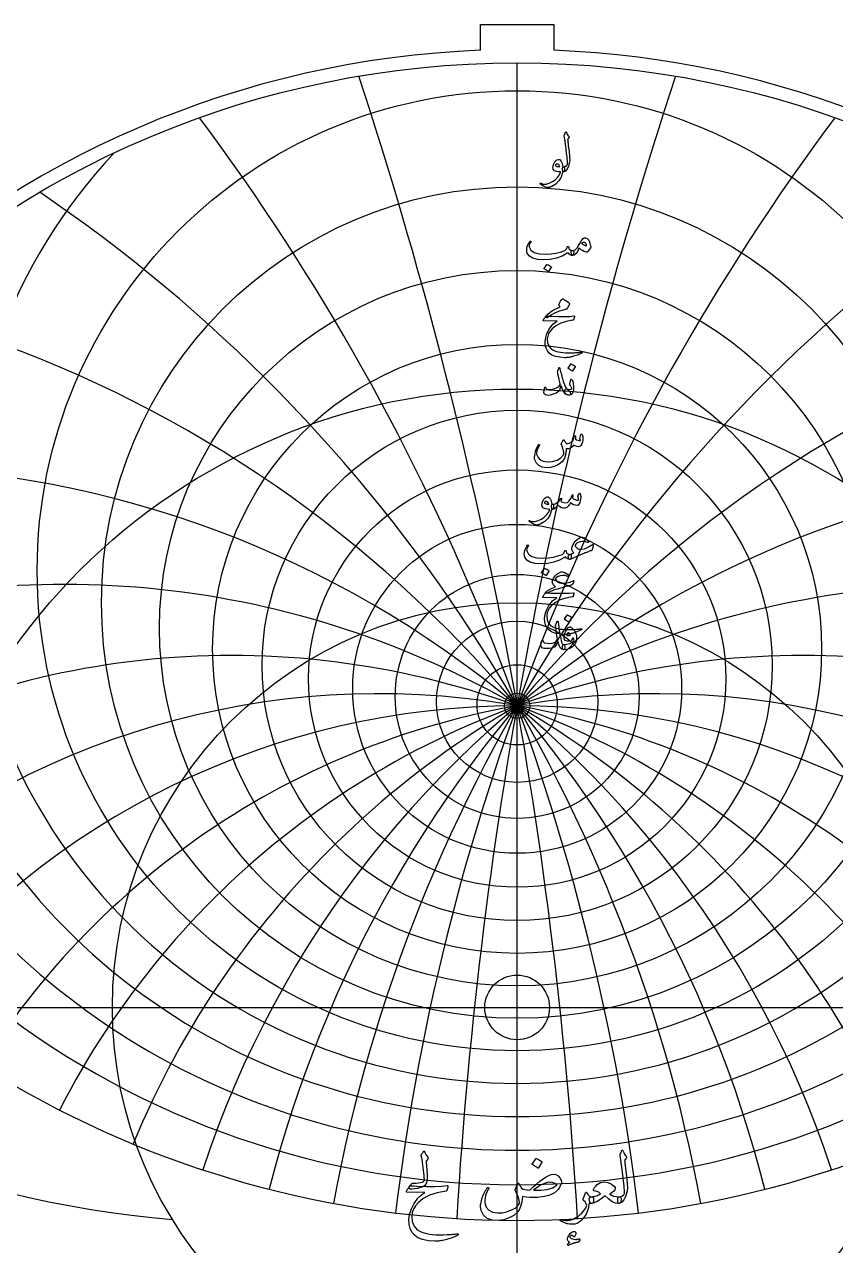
# Model space of a CAD drawing. Header units: millimetres. Extents: x -57 to 57, y -57 to 58.
# Drawn here: x -29.1 to 18.8, y -14.1 to 58.1 of the extents above; entities that cross this region are included whole.
import ezdxf

# ---------------------------------------------------------------- set-up
doc = ezdxf.new("R2010")
doc.units = ezdxf.units.MM
for name, color, linetype in [('CUT_INNER', 6, 'Continuous'), ('CUT_OUTER', 1, 'Continuous'), ('ENGRAVE', 7, 'Continuous'), ('ENGRAVE_FINE', 8, 'Continuous'), ('TEXT', 5, 'Continuous')]:
    doc.layers.add(name, color=color, linetype=linetype)

msp = doc.modelspace()

# ---------------------------------------------------------------- linework, layer by layer
at = {"layer": 'CUT_INNER'}
msp.add_circle((0, 0), 1.91, dxfattribs=at)
at = {"layer": 'CUT_OUTER'}
for points in [[(-2.17, 58.068), (2.17, 58.068), (2.17, 56.5382)], [(-2.17, 56.5382), (-2.17, 58.068)]]:
    msp.add_lwpolyline(points, dxfattribs=at)
for centre, radius, start, end in [((-0.0002, -0.0001), 56.5799, 134.296617, 87.801785), ((-0.0009, 0.0013), 56.5785, 92.197186, 134.297159)]:
    msp.add_arc(centre, radius, start, end, dxfattribs=at)
at = {"layer": 'ENGRAVE'}
for points in [[(0, -55.8), (0, 55.8)], [(-55.8, 0), (55.8, 0)]]:
    msp.add_lwpolyline(points, dxfattribs=at)
for centre, radius in [((0, 0), 55.8), ((0, 25.799), 28.3532), ((0, 23.9171), 24.5547), ((0, 22.4028), 21.1273), ((0, 21.1825), 17.9869), ((0, 0), 36.5261), ((0, 20.2031), 15.0697), ((0, 19.4258), 12.3258), ((0, 18.8221), 9.7152), ((0, 18.3715), 7.2043), ((0, 0), 23.9096), ((0, 18.0592), 4.7648), ((0, 17.8756), 2.3712), ((0, 17.815), 0.744)]:
    msp.add_circle(centre, radius, dxfattribs=at)
for centre, radius, start, end in [((0, 28.1524), 32.6372, 136.887687, 43.112313), ((0, 31.1275), 37.5681, 161.726, 18.274), ((0, 34.9489), 43.3816, 179.806229, 0.193771), ((0, 39.9658), 50.4395, 194.768857, 345.231143), ((0, 46.7513), 59.3282, 207.85457, 332.14543), ((0, -28.5373), 46.3523, 38, 142), ((0, -28.5373), 46.3523, 38, 142), ((-14.4302, 53.8543), 66.6534, 231.659303, 264.895559)]:
    msp.add_arc(centre, radius, start, end, dxfattribs=at)
at = {"layer": 'ENGRAVE_FINE'}
for centre, radius, start, end in [((-262.8768, -28.5373), 266.9321, 3.451, 18.239562), ((-262.8768, -28.5373), 266.9321, 3.451, 18.239562), ((262.8768, -28.5373), 266.9321, 161.760438, 176.549), ((262.8768, -28.5373), 266.9321, 161.760438, 176.549), ((-127.3518, -28.5373), 135.525, 6.94881, 36.750249), ((-127.3518, -28.5373), 135.525, 6.94881, 36.750249), ((127.3518, -28.5373), 135.525, 143.249751, 173.05119), ((127.3518, -28.5373), 135.525, 143.249751, 173.05119), ((-80.2845, -28.5373), 92.7045, 10.542635, 55.81567), ((-80.2845, -28.5373), 92.7045, 10.542635, 55.81567), ((80.2845, -28.5373), 92.7045, 124.18433, 169.457365), ((80.2845, -28.5373), 92.7045, 124.18433, 169.457365), ((-55.2405, -28.5373), 72.1113, 14.286701, 75.731907), ((-55.2405, -28.5373), 72.1113, 14.286701, 75.731907), ((55.2405, -28.5373), 72.1113, 104.268093, 165.713299), ((55.2405, -28.5373), 72.1113, 104.268093, 165.713299), ((-38.8942, -28.5373), 60.5086, 18.243409, 96.767474), ((-38.8942, -28.5373), 60.5086, 18.243409, 96.767474), ((38.8942, -28.5373), 60.5086, 83.232526, 161.756591), ((38.8942, -28.5373), 60.5086, 83.232526, 161.756591), ((-26.7615, -28.5373), 53.523, 22.487353, 118.376898), ((-26.7615, -28.5373), 53.523, 22.487353, 118.376898), ((26.7615, -28.5373), 53.523, 61.623102, 157.512647), ((26.7615, -28.5373), 53.523, 61.623102, 157.512647), ((-16.8708, -28.5373), 49.3271, 27.110708, 127.628622), ((-16.8708, -28.5373), 49.3271, 27.110708, 127.628622), ((16.8708, -28.5373), 49.3271, 52.371378, 152.889292), ((16.8708, -28.5373), 49.3271, 52.371378, 152.889292), ((-8.1732, -28.5373), 47.0673, 32.230674, 135.378051), ((-8.1732, -28.5373), 47.0673, 32.230674, 135.378051), ((8.1732, -28.5373), 47.0673, 44.621949, 147.769326), ((8.1732, -28.5373), 47.0673, 44.621949, 147.769326), ((0, 93.8642), 113.2855, 240.613342, 299.386658)]:
    msp.add_arc(centre, radius, start, end, dxfattribs=at)
at = {"layer": 'TEXT'}
for points in [[(2.7885, 51.5364), (2.8108, 51.5902), (2.8281, 51.6329), (2.8405, 51.6644), (2.8479, 51.6849), (2.8537, 51.6979), (2.8611, 51.7071), (2.8702, 51.7127), (2.8809, 51.7146), (2.8931, 51.7125), (2.9032, 51.7063), (2.9112, 51.696), (2.9172, 51.6816), (2.9446, 51.6108), (2.9774, 51.5471), (3.0156, 51.4904), (3.0591, 51.4407), (3.0713, 51.4248), (3.0748, 51.4068), (3.0696, 51.3868), (3.0558, 51.3648), (2.9832, 51.2625), (2.9882, 51.2167), (2.9931, 51.1717), (2.9981, 51.1276), (3.003, 51.0843), (3.008, 51.0418), (3.0129, 51.0001), (3.0179, 50.9593), (3.0228, 50.9193), (3.0684, 50.5488), (3.0962, 50.2593), (3.1063, 50.0505), (3.0987, 49.9227), (3.0364, 49.6906), (2.9551, 49.5192), (2.8549, 49.4085), (2.7357, 49.3584), (2.7324, 49.3584), (2.7291, 49.3584), (2.7258, 49.3584), (2.7225, 49.3584), (2.7029, 49.3769), (2.6903, 49.4194), (2.6848, 49.4858), (2.6862, 49.5762), (2.6893, 49.6096), (2.6986, 49.6339), (2.714, 49.6492), (2.7357, 49.6554), (2.8194, 49.6721), (2.8891, 49.7024), (2.9448, 49.7463), (2.9865, 49.8039), (2.9837, 49.873), (2.9787, 49.9515), (2.9713, 50.0396), (2.9617, 50.1372), (2.9501, 50.2438), (2.9366, 50.3591), (2.9212, 50.483), (2.904, 50.6157), (2.8881, 50.746), (2.8735, 50.8632), (2.8601, 50.9671), (2.8479, 51.0579), (2.8374, 51.1354), (2.8289, 51.1998), (2.8225, 51.2509), (2.8182, 51.2889), (2.7852, 51.477), (2.7842, 51.4955), (2.7844, 51.5116), (2.7858, 51.5252), (2.7885, 51.5364)], [(2.6697, 49.3221), (2.5924, 49.0504), (2.4626, 48.8229), (2.2805, 48.6396), (2.046, 48.5004), (2.0132, 48.4862), (1.9808, 48.4735), (1.9489, 48.4623), (1.9173, 48.4525), (1.8864, 48.4444), (1.8563, 48.4381), (1.827, 48.4336), (1.7985, 48.4311), (1.7276, 48.4412), (1.6335, 48.4781), (1.5164, 48.5418), (1.3761, 48.6324), (1.361, 48.6454), (1.3522, 48.6579), (1.3495, 48.6701), (1.353, 48.6819), (1.3608, 48.6909), (1.3712, 48.6951), (1.3839, 48.6942), (1.3992, 48.6885), (1.545, 48.6412), (1.7086, 48.6414), (1.8899, 48.6891), (2.0889, 48.7842), (2.2514, 48.8945), (2.3859, 49.0242), (2.4923, 49.1734), (2.5707, 49.3419), (2.5701, 49.3478), (2.5682, 49.3526), (2.5651, 49.3561), (2.5608, 49.3584), (2.4472, 49.365), (2.3504, 49.3782), (2.2706, 49.398), (2.2077, 49.4244), (2.159, 49.4652), (2.1285, 49.5217), (2.1161, 49.5939), (2.1219, 49.6818), (2.1238, 49.6934), (2.126, 49.7053), (2.1287, 49.7173), (2.1318, 49.7296), (2.1353, 49.7423), (2.1392, 49.7556), (2.1436, 49.7695), (2.1483, 49.7841), (2.1871, 49.8783), (2.2341, 49.9565), (2.2894, 50.0186), (2.3529, 50.0646), (2.4179, 50.0897), (2.4775, 50.0893), (2.5317, 50.0633), (2.5806, 50.0118), (2.6233, 49.94), (2.6557, 49.8567), (2.6777, 49.7618), (2.6895, 49.6554), (2.696, 49.6555), (2.7023, 49.6558), (2.7084, 49.6563), (2.7142, 49.657), (2.7201, 49.6577), (2.7262, 49.6582), (2.7325, 49.6586), (2.739, 49.6587), (2.7613, 49.6539), (2.7786, 49.6397), (2.791, 49.616), (2.7984, 49.5828), (2.8015, 49.5463), (2.8009, 49.5093), (2.7965, 49.472), (2.7885, 49.4343), (2.778, 49.4011), (2.7662, 49.3773), (2.7532, 49.3631), (2.739, 49.3584), (2.6763, 49.3584), (2.6759, 49.3524), (2.6746, 49.3443), (2.6726, 49.3342), (2.6697, 49.3221)], [(2.5113, 49.6917), (2.4767, 49.7521), (2.4387, 49.7948), (2.3975, 49.8197), (2.3529, 49.827), (2.3263, 49.8199), (2.3026, 49.8088), (2.2817, 49.7935), (2.2638, 49.7742), (2.258, 49.7638), (2.2572, 49.7527), (2.2613, 49.7407), (2.2704, 49.728), (2.3044, 49.6981), (2.3537, 49.6776), (2.4183, 49.6667), (2.4981, 49.6653), (2.5064, 49.6669), (2.5113, 49.6719), (2.513, 49.6801), (2.5113, 49.6917)], [(4.0392, 45.4661), (4.1425, 45.4294), (4.2281, 45.3258), (4.296, 45.1555), (4.3461, 44.9183), (4.348, 44.9012), (4.3469, 44.8861), (4.343, 44.8731), (4.3362, 44.8622), (4.1547, 44.6345), (4.1421, 44.6207), (4.1275, 44.6122), (4.1108, 44.6091), (4.092, 44.6114), (3.9687, 44.6535), (3.8527, 44.7071), (3.7443, 44.7723), (3.6432, 44.849), (3.5617, 44.6599), (3.4724, 44.5248), (3.3753, 44.4437), (3.2703, 44.4167), (3.2585, 44.421), (3.2464, 44.434), (3.2338, 44.4557), (3.2208, 44.486), (3.2008, 44.5611), (3.1936, 44.6213), (3.1991, 44.6667), (3.2175, 44.6972), (3.2282, 44.7044), (3.2406, 44.7096), (3.2546, 44.7127), (3.2703, 44.7137), (3.3454, 44.7265), (3.4188, 44.7615), (3.4906, 44.8189), (3.5607, 44.8985), (3.5914, 44.9447), (3.6374, 45.0206), (3.6987, 45.1262), (3.7752, 45.2615), (3.835, 45.351), (3.8989, 45.4149), (3.967, 45.4533), (4.0392, 45.4661)], [(0.7524, 45.2549), (0.7642, 45.2677), (0.7763, 45.273), (0.7889, 45.271), (0.8019, 45.2615), (0.8118, 45.2491), (0.8151, 45.2351), (0.8118, 45.2194), (0.8019, 45.2021), (0.7516, 45.1241), (0.7194, 45.0519), (0.7054, 44.9855), (0.7095, 44.9249), (0.8128, 44.7257), (1.0139, 44.5866), (1.3128, 44.5079), (1.7094, 44.4893), (2.0037, 44.511), (2.2861, 44.5561), (2.5565, 44.6248), (2.8149, 44.717), (2.8605, 44.744), (2.8982, 44.7855), (2.9281, 44.8414), (2.9502, 44.9117), (2.9576, 44.9317), (2.97, 44.9455), (2.9873, 44.9532), (3.0096, 44.9546), (3.0255, 44.9478), (3.0368, 44.934), (3.0436, 44.9131), (3.0459, 44.8853), (3.0614, 44.8164), (3.1045, 44.7648), (3.1752, 44.7306), (3.2736, 44.7137), (3.3091, 44.7059), (3.333, 44.6856), (3.3454, 44.6531), (3.3462, 44.6081), (3.3342, 44.5244), (3.3181, 44.4645), (3.2979, 44.4287), (3.2736, 44.4167), (3.2012, 44.4262), (3.1325, 44.4546), (3.0676, 44.5021), (3.0063, 44.5685), (3.0011, 44.5712), (2.9923, 44.5693), (2.9797, 44.5629), (2.9634, 44.552), (2.6557, 44.3787), (2.3199, 44.255), (1.9561, 44.1807), (1.5642, 44.156), (1.202, 44.1807), (0.9207, 44.255), (0.7202, 44.3787), (0.6006, 44.552), (0.5734, 44.6487), (0.5643, 44.7475), (0.5734, 44.8484), (0.6006, 44.9513), (0.6373, 45.047), (0.6749, 45.1295), (0.7132, 45.1988), (0.7524, 45.2549)], [(3.8016, 45.1427), (3.8635, 45.0911), (3.9336, 45.0486), (4.012, 45.0152), (4.0986, 44.9909), (4.0939, 45.0559), (4.0763, 45.1089), (4.046, 45.1499), (4.0029, 45.179), (3.9532, 45.1941), (3.9031, 45.193), (3.8525, 45.1759), (3.8016, 45.1427)], [(1.7523, 43.8854), (1.7564, 43.8895), (1.7622, 43.892), (1.7696, 43.8928), (1.7787, 43.892), (1.8428, 43.866), (1.9033, 43.8342), (1.96, 43.7967), (2.013, 43.7534), (2.0182, 43.7468), (2.0204, 43.7402), (2.0198, 43.7336), (2.0163, 43.727), (1.8612, 43.4762), (1.8554, 43.4702), (1.848, 43.4688), (1.8389, 43.4719), (1.8282, 43.4795), (1.8189, 43.4861), (1.8043, 43.496), (1.7843, 43.5092), (1.7589, 43.5257), (1.7278, 43.5455), (1.6904, 43.5686), (1.6469, 43.595), (1.5972, 43.6247), (1.5906, 43.6296), (1.5873, 43.6346), (1.5873, 43.6395), (1.5906, 43.6445)], [(2.7852, 41.2077), (2.4969, 41.1325), (2.2424, 41.0353), (2.0217, 40.9163), (1.8348, 40.7754), (1.8061, 40.7538), (1.7795, 40.7416), (1.755, 40.7389), (1.7325, 40.7457), (1.7063, 40.7769), (1.7102, 40.8208), (1.7443, 40.8775), (1.8084, 40.947), (1.96, 41.0728), (2.1343, 41.1863), (2.3312, 41.2873), (2.5509, 41.376), (2.4882, 41.4684), (2.4764, 41.4915), (2.4709, 41.5146), (2.4715, 41.5377), (2.4783, 41.5608), (2.5226, 41.6489), (2.5633, 41.7217), (2.6002, 41.7793), (2.6334, 41.8215), (2.6546, 41.8415), (2.6755, 41.8521), (2.6959, 41.8531), (2.7159, 41.8446), (2.832, 41.779), (2.9296, 41.7176), (3.0086, 41.6602), (3.069, 41.607), (3.0808, 41.5899), (3.0863, 41.5683), (3.0857, 41.5421), (3.0789, 41.5113), (3.0577, 41.4633), (3.0236, 41.4049), (2.9768, 41.3362), (2.9172, 41.2572), (2.9015, 41.2455), (2.8743, 41.2333), (2.8355, 41.2207), (2.7852, 41.2077)], [(2.0064, 40.8249), (2.4298, 40.8101), (2.7959, 40.8084), (3.1047, 40.82), (3.3561, 40.8447), (3.3638, 40.8457), (3.3705, 40.8451), (3.3762, 40.8432), (3.3808, 40.8398), (3.3843, 40.8351), (3.3862, 40.8295), (3.3867, 40.8228), (3.3858, 40.815), (3.3793, 40.7849), (3.373, 40.7573), (3.3669, 40.7321), (3.361, 40.7094), (3.3554, 40.6892), (3.3499, 40.6715), (3.3447, 40.6562), (3.3396, 40.6434), (3.3289, 40.623), (3.3165, 40.608), (3.3025, 40.5983), (3.2868, 40.5939), (2.9056, 40.5248), (2.574, 40.4166), (2.2919, 40.2691), (2.0592, 40.0824), (1.9416, 39.9482), (1.8563, 39.8061), (1.803, 39.6561), (1.782, 39.4983), (1.8022, 39.2506), (1.8826, 39.0487), (2.0233, 38.8926), (2.2242, 38.7822), (2.3284, 38.7488), (2.4428, 38.7212), (2.5676, 38.6993), (2.7027, 38.6832), (2.8479, 38.6727), (3.003, 38.6676), (3.168, 38.6678), (3.3429, 38.6733), (3.4051, 38.6768), (3.4662, 38.6808), (3.5264, 38.6851), (3.5854, 38.6898), (3.6431, 38.695), (3.6989, 38.7006), (3.7528, 38.7065), (3.8049, 38.7129), (3.8208, 38.7138), (3.8321, 38.7096), (3.8389, 38.7006), (3.8412, 38.6865), (3.84, 38.6702), (3.8362, 38.6577), (3.8301, 38.6488), (3.8214, 38.6436), (3.7282, 38.6042), (3.6399, 38.5686), (3.5566, 38.5366), (3.4782, 38.5083), (3.405, 38.4836), (3.3371, 38.4621), (3.2746, 38.444), (3.2175, 38.4291), (3.1638, 38.4182), (3.1115, 38.4085), (3.0606, 38.4001), (3.0112, 38.3928), (2.9631, 38.3873), (2.916, 38.3838), (2.8699, 38.3823), (2.8248, 38.3829), (2.5171, 38.4069), (2.2605, 38.4588), (2.0551, 38.5389), (1.9008, 38.6469), (1.7876, 38.782), (1.7086, 38.9398), (1.6638, 39.1203), (1.6533, 39.3234), (1.6857, 39.5755), (1.763, 39.8201), (1.8853, 40.0573), (2.0526, 40.287), (2.118, 40.3565), (2.192, 40.4232), (2.2747, 40.4869), (2.3661, 40.5477), (1.5675, 40.5543), (1.5483, 40.5626), (1.5403, 40.5774), (1.5434, 40.5989), (1.5576, 40.6269), (1.5844, 40.6678), (1.6088, 40.7045), (1.6306, 40.7371), (1.65, 40.7655), (1.6669, 40.7897), (1.6814, 40.8093), (1.6933, 40.8243), (1.7028, 40.8348), (1.7243, 40.8367), (1.782, 40.8357), (1.8761, 40.8317), (2.0064, 40.8249)], [(2.5294, 37.7236), (2.5484, 37.6371), (2.569, 37.5491), (2.5913, 37.4597), (2.6152, 37.3689), (2.6408, 37.2762), (2.6681, 37.1812), (2.6969, 37.0839), (2.7275, 36.9844), (2.7891, 36.8054), (2.8454, 36.6709), (2.8964, 36.581), (2.9419, 36.5356), (2.9818, 36.5086), (3.022, 36.4705), (3.0626, 36.4212), (3.1037, 36.3607), (3.1424, 36.2859), (3.1532, 36.2296), (3.1358, 36.1918), (3.0904, 36.1726), (2.9438, 36.1875), (2.8141, 36.2848), (2.7013, 36.4647), (2.6053, 36.727), (2.6033, 36.7314), (2.6004, 36.7345), (2.5967, 36.7363), (2.5922, 36.7369), (2.5888, 36.7363), (2.5856, 36.7345), (2.5823, 36.7314), (2.5789, 36.727), (2.5697, 36.6845), (2.5583, 36.6396), (2.5449, 36.5921), (2.5294, 36.5422), (2.5125, 36.495), (2.4948, 36.4556), (2.4762, 36.4241), (2.4569, 36.4003), (2.3871, 36.3395), (2.3001, 36.2857), (2.1957, 36.2388), (2.0741, 36.199), (1.9503, 36.1695), (1.8431, 36.157), (1.7523, 36.1613), (1.6781, 36.1825), (1.6145, 36.2357), (1.5857, 36.3294), (1.5914, 36.4634), (1.6319, 36.6379), (1.6358, 36.6437), (1.6409, 36.6478), (1.6473, 36.6503), (1.655, 36.6511), (1.664, 36.6501), (1.6715, 36.647), (1.6772, 36.6419), (1.6814, 36.6346), (1.697, 36.5981), (1.7144, 36.5678), (1.7333, 36.5437), (1.754, 36.5257), (1.8183, 36.5018), (1.9058, 36.496), (2.0163, 36.5084), (2.15, 36.5389), (2.2925, 36.5847), (2.4032, 36.6363), (2.4822, 36.6936), (2.5294, 36.7567), (2.5373, 36.8207), (2.5245, 36.93), (2.4911, 37.0847), (2.4371, 37.2847), (2.4111, 37.3901), (2.3958, 37.4753), (2.3913, 37.5403), (2.3975, 37.585), (2.4602, 37.7632), (2.467, 37.782), (2.4742, 37.7954), (2.4818, 37.8035), (2.4898, 37.8061), (2.4997, 37.801), (2.5096, 37.7855), (2.5195, 37.7597), (2.5294, 37.7236)], [(3.1663, 38.0074), (3.1705, 38.0116), (3.1762, 38.014), (3.1837, 38.0149), (3.1927, 38.014), (3.2569, 37.988), (3.3173, 37.9563), (3.374, 37.9187), (3.427, 37.8754), (3.4322, 37.8688), (3.4345, 37.8622), (3.4339, 37.8556), (3.4303, 37.849), (3.2752, 37.5982), (3.2695, 37.5923), (3.262, 37.5908), (3.253, 37.5939), (3.2422, 37.6015), (3.233, 37.6081), (3.2183, 37.618), (3.1983, 37.6312), (3.173, 37.6477), (3.1418, 37.6675), (3.1045, 37.6906), (3.061, 37.717), (3.0112, 37.7467), (3.0046, 37.7517), (3.0013, 37.7566), (3.0013, 37.7616), (3.0046, 37.7665)], [(3.196, 36.6577), (3.1767, 36.6901), (3.1581, 36.718), (3.1404, 36.7413), (3.1235, 36.76), (3.1113, 36.7761), (3.1045, 36.7947), (3.103, 36.8157), (3.1069, 36.8392), (3.1762, 37.09), (3.1859, 37.1119), (3.1985, 37.1181), (3.214, 37.1086), (3.2323, 37.0834), (3.26, 37.03), (3.2835, 36.9655), (3.3029, 36.8898), (3.3182, 36.8029), (3.327, 36.7196), (3.3305, 36.6379), (3.3287, 36.5579), (3.3214, 36.4795), (3.3097, 36.4113), (3.2942, 36.3517), (3.275, 36.3007), (3.2521, 36.2584), (3.2239, 36.2271), (3.1853, 36.2023), (3.1364, 36.1842), (3.0772, 36.1726), (3.0166, 36.1704), (2.9601, 36.1801), (2.9077, 36.2017), (2.8594, 36.2353), (2.8221, 36.278), (2.8025, 36.3269), (2.8007, 36.382), (2.8165, 36.4432), (2.8419, 36.4934), (2.8718, 36.5249), (2.9063, 36.5379), (2.9452, 36.5323), (3.0352, 36.5107), (3.1136, 36.5084), (3.1804, 36.5255), (3.2356, 36.562), (3.2369, 36.5717), (3.2307, 36.5909), (3.2171, 36.6196), (3.196, 36.6577)], [(3.7653, 33.8361), (3.7711, 33.8506), (3.7785, 33.8609), (3.7876, 33.8671), (3.7983, 33.8691), (3.8121, 33.8675), (3.8239, 33.8625), (3.8336, 33.8543), (3.8412, 33.8427), (3.86, 33.8015), (3.8734, 33.7503), (3.8814, 33.6893), (3.8841, 33.6183), (3.8769, 33.5024), (3.8552, 33.3923), (3.8191, 33.2879), (3.7686, 33.1893), (3.7513, 33.1656), (3.7323, 33.1473), (3.7117, 33.1343), (3.6894, 33.1266), (3.6088, 33.1215), (3.5219, 33.1357), (3.4289, 33.1693), (3.3297, 33.2223), (3.2462, 33.1079), (3.1474, 33.0318), (3.0333, 32.994), (2.904, 32.9946), (2.8998, 32.925), (2.8937, 32.8581), (2.8857, 32.7939), (2.8759, 32.7323), (2.8643, 32.673), (2.8508, 32.6156), (2.8354, 32.56), (2.8182, 32.5062), (2.7782, 32.4093), (2.7241, 32.3198), (2.6561, 32.2377), (2.574, 32.163), (2.382, 32.0352), (2.1788, 31.9452), (1.9645, 31.8933), (1.7391, 31.8792), (1.4852, 31.9137), (1.2845, 32.0038), (1.1371, 32.1496), (1.0428, 32.3511), (1.03, 32.4237), (1.028, 32.5095), (1.0366, 32.6085), (1.056, 32.7207), (1.0871, 32.8437), (1.1311, 32.9715), (1.1878, 33.1044), (1.2573, 33.2421), (1.2629, 33.2508), (1.2697, 33.257), (1.2777, 33.2607), (1.287, 33.2619), (1.2963, 33.2611), (1.3043, 33.2586), (1.3111, 33.2545), (1.3167, 33.2487), (1.3204, 33.2403), (1.3217, 33.2314), (1.3204, 33.2221), (1.3167, 33.2124), (1.2284, 33.0291), (1.1715, 32.8783), (1.1459, 32.7601), (1.1517, 32.6745), (1.235, 32.4858), (1.3662, 32.3487), (1.5452, 32.2631), (1.7721, 32.229), (2.0893, 32.2493), (2.3579, 32.3297), (2.5777, 32.4704), (2.7489, 32.6712), (2.7483, 32.8037), (2.7266, 32.9435), (2.6839, 33.0908), (2.6202, 33.2454), (2.6122, 33.2611), (2.6078, 33.2751), (2.6072, 33.2875), (2.6103, 33.2982), (2.628, 33.3351), (2.6449, 33.3696), (2.661, 33.4019), (2.6763, 33.4319), (2.6907, 33.4592), (2.7043, 33.4835), (2.7171, 33.5046), (2.7291, 33.5226), (2.7359, 33.5303), (2.7431, 33.5334), (2.7508, 33.5319), (2.7588, 33.5259), (2.7629, 33.5214), (2.7687, 33.5144), (2.7761, 33.5049), (2.7852, 33.4929), (2.7955, 33.4785), (2.8066, 33.4616), (2.8186, 33.4422), (2.8314, 33.4203), (2.8574, 33.3783), (2.8792, 33.3477), (2.897, 33.3288), (2.9106, 33.3213), (2.9964, 33.3141), (3.0822, 33.3288), (3.168, 33.3653), (3.2538, 33.4236), (3.2849, 33.4624), (3.3157, 33.5259), (3.346, 33.6142), (3.3759, 33.7272), (3.3788, 33.738), (3.3841, 33.747), (3.392, 33.7545), (3.4023, 33.7602), (3.412, 33.764), (3.4213, 33.7652), (3.4301, 33.764), (3.4386, 33.7602), (3.4512, 33.7396), (3.4559, 33.7008), (3.4528, 33.6439), (3.4419, 33.5688), (3.5085, 33.528), (3.5797, 33.5012), (3.6554, 33.4884), (3.7356, 33.4896), (3.7346, 33.5138), (3.7315, 33.5334), (3.7263, 33.5484), (3.7191, 33.5589), (3.7108, 33.5688), (3.7059, 33.5787), (3.7043, 33.5886), (3.7059, 33.5985)], [(3.6877, 30.3644), (3.695, 30.3694), (3.7034, 30.3677), (3.7131, 30.3595), (3.7241, 30.3446), (3.7358, 30.3194), (3.7447, 30.2836), (3.7507, 30.2369), (3.7538, 30.1796), (3.7548, 30.1144), (3.7513, 30.0509), (3.7432, 29.989), (3.7306, 29.9288), (3.6939, 29.8117), (3.6531, 29.7275), (3.6081, 29.6764), (3.5591, 29.6582), (3.4429, 29.665), (3.3355, 29.6953), (3.2367, 29.7492), (3.1465, 29.8265), (3.0847, 29.7046), (3.0112, 29.6095), (2.9263, 29.5413), (2.8297, 29.4998), (2.7285, 29.4907), (2.626, 29.5163), (2.5222, 29.5765), (2.4173, 29.6714), (2.3323, 29.5631), (2.2489, 29.4858), (2.1673, 29.4394), (2.0873, 29.4239), (2.0712, 29.433), (2.0559, 29.4602), (2.0415, 29.5056), (2.0278, 29.5691), (2.0229, 29.6318), (2.0312, 29.678), (2.0526, 29.7077), (2.0873, 29.7209), (2.2395, 29.7554), (2.3727, 29.8224), (2.487, 29.922), (2.5823, 30.0542), (2.5874, 30.0614), (2.593, 30.0666), (2.599, 30.0697), (2.6054, 30.0707), (2.6132, 30.0699), (2.6202, 30.0674), (2.6264, 30.0633), (2.6318, 30.0575), (2.6348, 30.0398), (2.6276, 30.0097), (2.6101, 29.9672), (2.5823, 29.9123), (2.6188, 29.87), (2.6755, 29.8389), (2.7524, 29.8189), (2.8495, 29.81), (2.9706, 29.8354), (3.0764, 29.9181), (3.167, 30.0581), (3.2423, 30.2555), (3.246, 30.2656), (3.2505, 30.2728), (3.2559, 30.2772), (3.262, 30.2786), (3.2713, 30.2778), (3.2794, 30.2753), (3.2862, 30.2712), (3.2917, 30.2654), (3.2959, 30.2572), (3.2984, 30.2489), (3.2992, 30.2407), (3.2984, 30.2324), (3.2653, 30.0938), (3.3039, 30.0596), (3.3503, 30.0295), (3.4046, 30.0035), (3.4666, 29.9816), (3.5271, 29.9674), (3.5731, 29.9643), (3.6046, 29.9723), (3.6217, 29.9915), (3.6273, 30.0208), (3.6242, 30.0625), (3.6125, 30.1165), (3.592, 30.1829), (3.5956, 30.2017), (3.6127, 30.2382), (3.6434, 30.2924), (3.6877, 30.3644)], [(2.0213, 29.3876), (1.9439, 29.116), (1.8142, 28.8885), (1.6321, 28.7051), (1.3976, 28.5659), (1.3648, 28.5518), (1.3324, 28.5391), (1.3004, 28.5279), (1.2689, 28.5181), (1.2379, 28.5099), (1.2078, 28.5036), (1.1785, 28.4992), (1.1501, 28.4966), (1.0791, 28.5067), (0.9851, 28.5436), (0.8679, 28.6074), (0.7277, 28.6979), (0.7126, 28.7109), (0.7037, 28.7235), (0.701, 28.7357), (0.7046, 28.7474), (0.7124, 28.7565), (0.7227, 28.7606), (0.7355, 28.7598), (0.7508, 28.754), (0.8966, 28.7068), (1.0601, 28.707), (1.2414, 28.7546), (1.4405, 28.8497), (1.603, 28.9601), (1.7374, 29.0898), (1.8439, 29.2389), (1.9223, 29.4074), (1.9216, 29.4134), (1.9198, 29.4181), (1.9167, 29.4216), (1.9123, 29.4239), (1.7987, 29.4305), (1.702, 29.4437), (1.6222, 29.4635), (1.5593, 29.4899), (1.5106, 29.5307), (1.4801, 29.5873), (1.4677, 29.6594), (1.4735, 29.7473), (1.4753, 29.759), (1.4776, 29.7708), (1.4803, 29.7829), (1.4834, 29.7952), (1.4869, 29.8078), (1.4908, 29.8211), (1.4951, 29.8351), (1.4999, 29.8496), (1.5386, 29.9439), (1.5857, 30.022), (1.6409, 30.0841), (1.7045, 30.1301), (1.7694, 30.1553), (1.829, 30.1549), (1.8833, 30.1289), (1.9322, 30.0773), (1.9748, 30.0055), (2.0072, 29.9222), (2.0293, 29.8273), (2.0411, 29.7209), (2.0475, 29.721), (2.0538, 29.7213), (2.0599, 29.7218), (2.0658, 29.7226), (2.0717, 29.7233), (2.0778, 29.7238), (2.0841, 29.7241), (2.0906, 29.7242), (2.1128, 29.7195), (2.1301, 29.7052), (2.1425, 29.6815), (2.15, 29.6483), (2.153, 29.6118), (2.1524, 29.5749), (2.1481, 29.5376), (2.1401, 29.4998), (2.1295, 29.4666), (2.1178, 29.4429), (2.1048, 29.4287), (2.0906, 29.4239), (2.0278, 29.4239), (2.0274, 29.4179), (2.0262, 29.4099), (2.0241, 29.3998), (2.0213, 29.3876)], [(1.8629, 29.7572), (1.8282, 29.8176), (1.7903, 29.8603), (1.749, 29.8853), (1.7045, 29.8925), (1.6778, 29.8855), (1.6541, 29.8744), (1.6333, 29.8591), (1.6154, 29.8397), (1.6096, 29.8294), (1.6088, 29.8183), (1.6129, 29.8063), (1.622, 29.7935), (1.656, 29.7636), (1.7053, 29.7432), (1.7698, 29.7323), (1.8497, 29.7308), (1.8579, 29.7325), (1.8629, 29.7374), (1.8645, 29.7457), (1.8629, 29.7572)], [(4.4913, 27.2907), (4.4253, 27.0267), (4.4179, 27.014), (4.4055, 27.002), (4.3882, 26.9909), (4.3659, 26.9805), (4.3165, 26.9631), (4.264, 26.9438), (4.2084, 26.9227), (4.1497, 26.8997), (4.088, 26.875), (4.0231, 26.849), (3.9552, 26.8214), (3.8841, 26.7924), (3.1251, 26.4624), (3.0904, 26.4701), (3.0624, 26.493), (3.041, 26.5311), (3.0261, 26.5845), (3.0236, 26.6413), (3.0393, 26.6893), (3.0731, 26.7287), (3.1251, 26.7594), (3.1316, 26.7624), (3.1445, 26.7681), (3.1638, 26.7765), (3.1894, 26.7875), (3.2213, 26.801), (3.2592, 26.8168), (3.303, 26.8348), (3.3528, 26.8551), (3.2887, 26.9209), (3.248, 26.9929), (3.2309, 27.0711), (3.2373, 27.1554), (3.3008, 27.3561), (3.4089, 27.5259), (3.5615, 27.6647), (3.7587, 27.7725), (3.8018, 27.7826), (3.8519, 27.78), (3.9091, 27.7645), (3.9732, 27.7362), (4.0398, 27.6977), (4.1011, 27.6546), (4.157, 27.6069), (4.2075, 27.5547), (4.2217, 27.5356), (4.2281, 27.5176), (4.2267, 27.5009), (4.2174, 27.4854), (4.2034, 27.4735), (4.1877, 27.4673), (4.1704, 27.4669), (4.1514, 27.4722), (4.0526, 27.5034), (3.9476, 27.5176), (3.8365, 27.5149), (3.7191, 27.4953), (3.6129, 27.4636), (3.5285, 27.4211), (3.466, 27.3679), (3.4254, 27.3039), (3.4213, 27.2755), (3.432, 27.2429), (3.4576, 27.2062), (3.498, 27.1653), (3.5442, 27.1282), (3.5904, 27.0993), (3.6366, 27.0787), (3.6828, 27.0663), (3.8212, 27.0628), (3.9691, 27.0919), (4.1264, 27.1536), (4.2933, 27.2478), (4.3112, 27.2592), (4.3288, 27.2701), (4.3459, 27.2806), (4.3626, 27.2907), (4.3787, 27.3002), (4.394, 27.3089), (4.4084, 27.3167), (4.422, 27.3237), (4.4597, 27.3415), (4.4839, 27.3419), (4.4944, 27.325), (4.4913, 27.2907)], [(0.6072, 27.3006), (0.619, 27.3134), (0.6311, 27.3188), (0.6437, 27.3167), (0.6567, 27.3072), (0.6666, 27.2949), (0.6699, 27.2808), (0.6666, 27.2652), (0.6567, 27.2478), (0.6064, 27.1699), (0.5742, 27.0977), (0.5602, 27.0313), (0.5643, 26.9706), (0.6676, 26.7714), (0.8687, 26.6324), (1.1676, 26.5536), (1.5642, 26.535), (1.8585, 26.5567), (2.1409, 26.6019), (2.4113, 26.6705), (2.6697, 26.7627), (2.7153, 26.7898), (2.753, 26.8312), (2.7829, 26.8871), (2.805, 26.9574), (2.8124, 26.9774), (2.8248, 26.9913), (2.8421, 26.9989), (2.8644, 27.0003), (2.8803, 26.9935), (2.8916, 26.9797), (2.8984, 26.9589), (2.9007, 26.931), (2.9162, 26.8622), (2.9593, 26.8106), (3.03, 26.7764), (3.1284, 26.7594), (3.1639, 26.7516), (3.1878, 26.7314), (3.2002, 26.6988), (3.201, 26.6538), (3.189, 26.5701), (3.1729, 26.5103), (3.1527, 26.4744), (3.1284, 26.4624), (3.056, 26.4719), (2.9873, 26.5004), (2.9224, 26.5478), (2.8611, 26.6142), (2.8559, 26.6169), (2.8471, 26.6151), (2.8345, 26.6087), (2.8182, 26.5977), (2.5105, 26.4245), (2.1747, 26.3007), (1.8109, 26.2265), (1.419, 26.2017), (1.0568, 26.2265), (0.7755, 26.3007), (0.575, 26.4245), (0.4554, 26.5977), (0.4282, 26.6945), (0.4191, 26.7933), (0.4282, 26.8941), (0.4554, 26.997), (0.4921, 27.0927), (0.5297, 27.1752), (0.568, 27.2445), (0.6072, 27.3006)], [(1.6071, 25.9311), (1.6112, 25.9353), (1.617, 25.9377), (1.6244, 25.9386), (1.6335, 25.9377), (1.6976, 25.9118), (1.7581, 25.88), (1.8148, 25.8425), (1.8678, 25.7991), (1.873, 25.7925), (1.8752, 25.7859), (1.8746, 25.7793), (1.8711, 25.7727), (1.716, 25.5219), (1.7102, 25.516), (1.7028, 25.5145), (1.6937, 25.5176), (1.683, 25.5252), (1.6737, 25.5318), (1.6591, 25.5417), (1.6391, 25.5549), (1.6137, 25.5714), (1.5826, 25.5912), (1.5452, 25.6143), (1.5017, 25.6407), (1.452, 25.6704), (1.4454, 25.6754), (1.4421, 25.6803), (1.4421, 25.6853), (1.4454, 25.6902)], [(3.3479, 25.2022), (3.3505, 25.1789), (3.3355, 25.1354), (3.3027, 25.0717), (3.2521, 24.9877), (3.2414, 24.9741), (3.229, 24.963), (3.215, 24.9543), (3.1993, 24.9481), (2.9882, 24.89), (2.8, 24.8376), (2.6351, 24.791), (2.4931, 24.7501), (2.3744, 24.7153), (2.2786, 24.6866), (2.2061, 24.6641), (2.1566, 24.6478), (1.7573, 24.4696), (1.7292, 24.4676), (1.7078, 24.4713), (1.6929, 24.4808), (1.6847, 24.496), (1.6844, 24.5016), (1.6871, 24.5084), (1.6927, 24.5165), (1.7012, 24.5257), (1.7824, 24.602), (1.9041, 24.6825), (2.0662, 24.767), (2.2688, 24.8557), (2.2137, 24.9028), (2.1673, 24.9481), (2.1295, 24.9919), (2.1005, 25.0339), (2.0825, 25.0799), (2.0782, 25.1354), (2.0875, 25.2004), (2.1104, 25.2748), (2.1475, 25.3524), (2.1995, 25.4299), (2.2663, 25.5075), (2.3479, 25.585), (2.4368, 25.6521), (2.522, 25.6981), (2.6035, 25.723), (2.6813, 25.7269), (2.7866, 25.7057), (2.8817, 25.6618), (2.9665, 25.5951), (3.041, 25.5058), (3.0476, 25.4947), (3.0509, 25.4844), (3.0509, 25.4749), (3.0476, 25.4662), (3.0403, 25.4582), (3.0319, 25.4539), (3.0222, 25.4532), (3.0112, 25.4563), (2.9627, 25.4718), (2.916, 25.4852), (2.8711, 25.4966), (2.8281, 25.5058), (2.7872, 25.5128), (2.7485, 25.5174), (2.7121, 25.5194), (2.678, 25.519), (2.5358, 25.5023), (2.4164, 25.4621), (2.3197, 25.3984), (2.2457, 25.3111), (2.3244, 25.2074), (2.4123, 25.1305), (2.5092, 25.0803), (2.6153, 25.057), (2.773, 25.0554), (2.9428, 25.0801), (3.1245, 25.1313), (3.3182, 25.2088), (3.3262, 25.2109), (3.3338, 25.2105), (3.341, 25.2076), (3.3479, 25.2022)], [(1.9784, 24.4795), (2.4018, 24.4647), (2.7679, 24.463), (3.0766, 24.4746), (3.3281, 24.4993), (3.3358, 24.5003), (3.3425, 24.4997), (3.3482, 24.4978), (3.3528, 24.4944), (3.3562, 24.4897), (3.3582, 24.4841), (3.3587, 24.4774), (3.3578, 24.4696), (3.3513, 24.4395), (3.345, 24.4119), (3.3389, 24.3867), (3.333, 24.364), (3.3273, 24.3438), (3.3219, 24.3261), (3.3166, 24.3108), (3.3115, 24.298), (3.3008, 24.2776), (3.2885, 24.2626), (3.2744, 24.2529), (3.2588, 24.2485), (2.8776, 24.1794), (2.546, 24.0712), (2.2638, 23.9237), (2.0312, 23.737), (1.9136, 23.6028), (1.8282, 23.4607), (1.775, 23.3107), (1.754, 23.1529), (1.7742, 22.9052), (1.8546, 22.7033), (1.9953, 22.5472), (2.1962, 22.4368), (2.3003, 22.4034), (2.4148, 22.3758), (2.5396, 22.3539), (2.6746, 22.3378), (2.8198, 22.3273), (2.9749, 22.3222), (3.1399, 22.3224), (3.3148, 22.3279), (3.377, 22.3314), (3.4382, 22.3354), (3.4983, 22.3397), (3.5574, 22.3444), (3.615, 22.3496), (3.6708, 22.3552), (3.7248, 22.3611), (3.7768, 22.3675), (3.7927, 22.3684), (3.8041, 22.3642), (3.8109, 22.3552), (3.8132, 22.3411), (3.8119, 22.3248), (3.8082, 22.3123), (3.802, 22.3034), (3.7934, 22.2982), (3.7001, 22.2588), (3.6118, 22.2232), (3.5285, 22.1912), (3.4501, 22.1629), (3.3769, 22.1382), (3.3091, 22.1167), (3.2466, 22.0986), (3.1894, 22.0837), (3.1357, 22.0728), (3.0834, 22.0631), (3.0326, 22.0547), (2.9832, 22.0474), (2.935, 22.0419), (2.8879, 22.0384), (2.8418, 22.0369), (2.7968, 22.0375), (2.489, 22.0615), (2.2325, 22.1134), (2.027, 22.1935), (1.8728, 22.3015), (1.7595, 22.4366), (1.6805, 22.5944), (1.6358, 22.7749), (1.6253, 22.978), (1.6576, 23.2301), (1.735, 23.4747), (1.8573, 23.7119), (2.0246, 23.9416), (2.0899, 24.0111), (2.164, 24.0778), (2.2467, 24.1415), (2.338, 24.2023), (1.5395, 24.2089), (1.5203, 24.2172), (1.5122, 24.232), (1.5153, 24.2535), (1.5296, 24.2815), (1.5564, 24.3224), (1.5807, 24.3591), (1.6026, 24.3917), (1.622, 24.4201), (1.6389, 24.4443), (1.6533, 24.4639), (1.6653, 24.4789), (1.6748, 24.4894), (1.6962, 24.4913), (1.754, 24.4903), (1.848, 24.4863), (1.9784, 24.4795)], [(2.9502, 23.1793), (2.9543, 23.1835), (2.9601, 23.1859), (2.9675, 23.1868), (2.9766, 23.1859), (3.0407, 23.16), (3.1012, 23.1282), (3.1579, 23.0907), (3.2109, 23.0473), (3.2161, 23.0407), (3.2183, 23.0341), (3.2177, 23.0275), (3.2142, 23.0209), (3.0591, 22.7701), (3.0533, 22.7642), (3.0459, 22.7627), (3.0368, 22.7658), (3.0261, 22.7734), (3.0168, 22.78), (3.0022, 22.7899), (2.9822, 22.8031), (2.9568, 22.8196), (2.9257, 22.8394), (2.8883, 22.8625), (2.8448, 22.8889), (2.7951, 22.9186), (2.7885, 22.9236), (2.7852, 22.9285), (2.7852, 22.9335), (2.7885, 22.9384)], [(2.7456, 21.4303), (2.7695, 21.4188), (2.7885, 21.4006), (2.8025, 21.3759), (2.8116, 21.3445), (2.8176, 21.3058), (2.819, 21.2686), (2.8159, 21.2332), (2.8083, 21.1993), (2.797, 21.1705), (2.7827, 21.1498), (2.7656, 21.1375), (2.7456, 21.1333), (2.6468, 21.1608), (2.5649, 21.2299), (2.5, 21.3406), (2.4519, 21.493), (2.4457, 21.5193), (2.4404, 21.5421), (2.4358, 21.5614), (2.4321, 21.5772), (2.4292, 21.5895), (2.4272, 21.5982), (2.4259, 21.6035), (2.4255, 21.6052), (2.4205, 21.6149), (2.4156, 21.6176), (2.4107, 21.6133), (2.4057, 21.6019), (2.3496, 21.4753), (2.2869, 21.3759), (2.2176, 21.3037), (2.1417, 21.2587), (2.0316, 21.2241), (1.9025, 21.2026), (1.7544, 21.1944), (1.5873, 21.1993), (1.4757, 21.2338), (1.4149, 21.3173), (1.4048, 21.4499), (1.4454, 21.6316), (1.4547, 21.6535), (1.466, 21.6696), (1.4794, 21.6799), (1.4949, 21.6844), (1.5102, 21.683), (1.523, 21.6754), (1.5333, 21.6615), (1.5411, 21.6415), (1.5578, 21.5988), (1.5782, 21.5665), (1.6024, 21.5444), (1.6302, 21.5326), (1.7863, 21.5087), (1.9346, 21.5062), (2.0751, 21.5252), (2.2077, 21.5656), (2.2652, 21.5958), (2.3125, 21.6366), (2.3494, 21.6882), (2.376, 21.7504), (2.3744, 21.7799), (2.3661, 21.8486), (2.3513, 21.9565), (2.3298, 22.1035), (2.3189, 22.1822), (2.3092, 22.2533), (2.3007, 22.3167), (2.2935, 22.3725), (2.2873, 22.4202), (2.282, 22.4595), (2.2774, 22.4904), (2.2737, 22.5127), (2.2706, 22.547), (2.2712, 22.5771), (2.2756, 22.6031), (2.2836, 22.6249), (2.2964, 22.6521), (2.3083, 22.6773), (2.3195, 22.7007), (2.3298, 22.7223), (2.3391, 22.742), (2.3471, 22.7598), (2.3539, 22.7758), (2.3595, 22.7899), (2.3653, 22.8013), (2.3727, 22.8089), (2.3818, 22.8128), (2.3925, 22.813), (2.4043, 22.8085), (2.4131, 22.8015), (2.4191, 22.792), (2.4222, 22.78), (2.4423, 22.6112), (2.463, 22.4513), (2.4844, 22.3002), (2.5064, 22.158), (2.5287, 22.0247), (2.5513, 21.9002), (2.5741, 21.7846), (2.5971, 21.6778), (2.6249, 21.5782), (2.659, 21.5038), (2.6992, 21.4545), (2.7456, 21.4303)], [(3.1251, 22.483), (3.1478, 22.4797), (3.173, 22.4698), (3.2006, 22.4533), (3.2307, 22.4302), (3.3596, 22.2929), (3.4493, 22.1382), (3.4999, 21.9662), (3.5112, 21.7768), (3.5011, 21.6783), (3.4807, 21.5904), (3.4499, 21.5133), (3.4089, 21.4468), (3.2759, 21.3097), (3.121, 21.2117), (2.9442, 21.1529), (2.7456, 21.1333), (2.7256, 21.1381), (2.7085, 21.1523), (2.6942, 21.176), (2.6829, 21.2092), (2.6787, 21.2276), (2.6759, 21.2464), (2.6745, 21.2655), (2.6746, 21.2851), (2.6758, 21.3045), (2.6775, 21.3231), (2.6799, 21.3408), (2.6829, 21.3577), (2.6918, 21.387), (2.7052, 21.4089), (2.7231, 21.4233), (2.7456, 21.4303), (2.9391, 21.4563), (3.1069, 21.5046), (3.2493, 21.5751), (3.366, 21.6679), (3.3604, 21.7143), (3.3536, 21.7513), (3.3456, 21.7787), (3.3363, 21.7966), (3.3252, 21.8121), (3.3148, 21.8222), (3.3054, 21.827), (3.2967, 21.8263), (3.2907, 21.8243), (3.286, 21.8214), (3.2825, 21.8177), (3.2802, 21.8131), (3.2484, 21.748), (3.2092, 21.6976), (3.1626, 21.6622), (3.1086, 21.6415), (2.9516, 21.6294), (2.8438, 21.6721), (2.785, 21.7696), (2.7753, 21.922), (2.7885, 22.0095), (2.8149, 22.1002), (2.8545, 22.1943), (2.9073, 22.2916), (2.963, 22.3754), (3.0179, 22.4352), (3.0719, 22.4711), (3.1251, 22.483)], [(3.0162, 22.1266), (2.9834, 22.1174), (2.9576, 22.0928), (2.9389, 22.053), (2.9271, 21.9979), (2.9273, 21.9893), (2.9279, 21.9831), (2.929, 21.9794), (2.9304, 21.9781), (2.9636, 21.9701), (2.9972, 21.9658), (3.0313, 21.9651), (3.0657, 21.9682), (3.096, 21.9746), (3.121, 21.9839), (3.1406, 21.9961), (3.1548, 22.0111), (3.1177, 22.0641), (3.0822, 22.1011), (3.0484, 22.1219), (3.0162, 22.1266)], [(-5.4758, -10.1609), (-5.4856, -10.0344), (-5.4973, -9.9013), (-5.5109, -9.7616), (-5.5264, -9.6153), (-5.5441, -9.4619), (-5.5644, -9.3007), (-5.587, -9.1319), (-5.6122, -8.9553), (-5.665, -8.7749), (-5.6656, -8.7513), (-5.6628, -8.7287), (-5.6568, -8.7073), (-5.6474, -8.6869), (-5.6418, -8.6765), (-5.6337, -8.6627), (-5.6231, -8.6457), (-5.61, -8.6253), (-5.5947, -8.6014), (-5.5776, -8.5736), (-5.5584, -8.542), (-5.5374, -8.5065), (-5.53, -8.495), (-5.5209, -8.4867), (-5.5102, -8.4818), (-5.4978, -8.4801), (-5.4876, -8.4823), (-5.4791, -8.4889), (-5.4722, -8.4999), (-5.467, -8.5153), (-5.4368, -8.6019), (-5.3944, -8.6858), (-5.34, -8.7669), (-5.2734, -8.8453), (-5.2566, -8.8673), (-5.2503, -8.8893), (-5.2544, -8.9113), (-5.269, -8.9333), (-5.3614, -9.0609), (-5.3688, -9.0766), (-5.3735, -9.0972), (-5.3754, -9.1228), (-5.3746, -9.1533), (-5.3257, -9.584), (-5.3064, -9.9299), (-5.3169, -10.1912), (-5.357, -10.3677), (-5.4577, -10.511), (-5.632, -10.6196), (-5.8801, -10.6936), (-6.2018, -10.7329), (-6.3212, -10.7263), (-6.38, -10.6889), (-6.3784, -10.6207), (-6.3162, -10.5217), (-6.3053, -10.5087), (-6.2948, -10.4959), (-6.2844, -10.4834), (-6.2744, -10.4711), (-6.2646, -10.4592), (-6.2552, -10.4475), (-6.2459, -10.4361), (-6.237, -10.4249), (-6.215, -10.4037), (-6.1886, -10.3886), (-6.1578, -10.3795), (-6.1226, -10.3765), (-5.9648, -10.3716), (-5.8256, -10.3611), (-5.7052, -10.3452), (-5.6034, -10.3237), (-5.5459, -10.302), (-5.5055, -10.2676), (-5.4821, -10.2206), (-5.4758, -10.1609)], [(6.0874, -8.6737), (6.1171, -8.6019), (6.1402, -8.545), (6.1567, -8.5029), (6.1666, -8.4757), (6.1743, -8.4584), (6.1842, -8.446), (6.1963, -8.4386), (6.2106, -8.4361), (6.2268, -8.4389), (6.2403, -8.4471), (6.251, -8.4609), (6.259, -8.4801), (6.2956, -8.5744), (6.3393, -8.6594), (6.3902, -8.735), (6.4482, -8.8013), (6.4644, -8.8225), (6.4691, -8.8464), (6.4622, -8.8731), (6.4438, -8.9025), (6.347, -9.0389), (6.3536, -9.1), (6.3602, -9.1599), (6.3668, -9.2188), (6.3734, -9.2765), (6.38, -9.3332), (6.3866, -9.3887), (6.3932, -9.4432), (6.3998, -9.4965), (6.4606, -9.9904), (6.4977, -10.3765), (6.5112, -10.6548), (6.501, -10.8253), (6.4179, -11.1347), (6.3096, -11.3632), (6.176, -11.5109), (6.017, -11.5777), (6.0126, -11.5777), (6.0082, -11.5777), (6.0038, -11.5777), (5.9994, -11.5777), (5.9733, -11.553), (5.9565, -11.4963), (5.9491, -11.4078), (5.951, -11.2873), (5.9551, -11.2428), (5.9675, -11.2103), (5.9881, -11.19), (6.017, -11.1817), (6.1287, -11.1594), (6.2216, -11.119), (6.2958, -11.0604), (6.3514, -10.9837), (6.3477, -10.8916), (6.3409, -10.7868), (6.3312, -10.6694), (6.3184, -10.5393), (6.3029, -10.3971), (6.2849, -10.2434), (6.2644, -10.0781), (6.2414, -9.9013), (6.2202, -9.7275), (6.2007, -9.5713), (6.1828, -9.4327), (6.1666, -9.3117), (6.1526, -9.2083), (6.1413, -9.1225), (6.1328, -9.0543), (6.127, -9.0037), (6.083, -8.7529), (6.0816, -8.7282), (6.0819, -8.7067), (6.0838, -8.6886), (6.0874, -8.6737)], [(1.1066, -8.9333), (1.1121, -8.9278), (1.1198, -8.9245), (1.1297, -8.9234), (1.1418, -8.9245), (1.2273, -8.9592), (1.3079, -9.0015), (1.3835, -9.0516), (1.4542, -9.1093), (1.4611, -9.1181), (1.4641, -9.1269), (1.4633, -9.1357), (1.4586, -9.1445), (1.2518, -9.4789), (1.2441, -9.4869), (1.2342, -9.4888), (1.2221, -9.4847), (1.2078, -9.4745), (1.1954, -9.4657), (1.1759, -9.4525), (1.1492, -9.4349), (1.1154, -9.4129), (1.0739, -9.3865), (1.0241, -9.3557), (0.9661, -9.3205), (0.8998, -9.2809), (0.891, -9.2743), (0.8866, -9.2677), (0.8866, -9.2611), (0.891, -9.2545)], [(2.1362, -9.8485), (2.2896, -9.8711), (2.42, -9.9431), (2.5273, -10.0647), (2.6114, -10.2357), (2.6207, -10.3012), (2.6136, -10.3743), (2.5899, -10.4552), (2.5498, -10.5437), (2.5036, -10.629), (2.4618, -10.6999), (2.4244, -10.7566), (2.3914, -10.7989), (2.1989, -10.9573), (1.9382, -11.0805), (1.6093, -11.1685), (1.2122, -11.2213), (0.9732, -11.2329), (0.7447, -11.2279), (0.5266, -11.2065), (0.319, -11.1685), (0.27, -11.4911), (0.2068, -11.7504), (0.1292, -11.9465), (0.0374, -12.0793), (-0.2035, -12.2842), (-0.4774, -12.4368), (-0.7843, -12.5372), (-1.1242, -12.5853), (-1.482, -12.5685), (-1.7677, -12.4654), (-1.9814, -12.2759), (-2.123, -12.0001), (-2.1351, -11.9574), (-2.145, -11.9127), (-2.1527, -11.8661), (-2.1582, -11.8175), (-2.161, -11.7673), (-2.1604, -11.7158), (-2.1566, -11.6628), (-2.1494, -11.6085), (-2.134, -11.5124), (-2.1142, -11.4177), (-2.09, -11.3243), (-2.0614, -11.2323), (-2.0287, -11.142), (-1.9921, -11.0536), (-1.9517, -10.9671), (-1.9074, -10.8825), (-1.8877, -10.8481), (-1.8684, -10.8154), (-1.8492, -10.7843), (-1.8304, -10.7549), (-1.8121, -10.7271), (-1.7947, -10.701), (-1.778, -10.6765), (-1.7622, -10.6537), (-1.7509, -10.6408), (-1.7391, -10.6328), (-1.7267, -10.6298), (-1.7138, -10.6317), (-1.7001, -10.6369), (-1.6896, -10.6438), (-1.6825, -10.6523), (-1.6786, -10.6625), (-1.6775, -10.6741), (-1.6786, -10.6867), (-1.6819, -10.7005), (-1.6874, -10.7153), (-1.7196, -10.764), (-1.7501, -10.8176), (-1.779, -10.8762), (-1.8062, -10.9397), (-1.8634, -11.1022), (-1.8986, -11.2554), (-1.9118, -11.3992), (-1.903, -11.5337), (-1.8208, -11.7892), (-1.6709, -11.9748), (-1.4534, -12.0906), (-1.1682, -12.1365), (-0.8927, -12.1236), (-0.6248, -12.0716), (-0.3647, -11.9806), (-0.1122, -11.8505), (-0.036, -11.7963), (0.0297, -11.7306), (0.085, -11.6533), (0.1298, -11.5645), (0.135, -11.5521), (0.1375, -11.537), (0.1372, -11.5191), (0.1342, -11.4985), (0.0954, -11.3016), (0.0451, -11.1289), (-0.0168, -10.9804), (-0.0902, -10.8561), (-0.1048, -10.8333), (-0.1133, -10.8132), (-0.1158, -10.7959), (-0.1122, -10.7813), (0.0242, -10.4205), (0.0437, -10.3933), (0.0627, -10.382), (0.0811, -10.3867), (0.099, -10.4073), (0.2618, -10.6845), (0.349, -10.7258), (0.4609, -10.7571), (0.5976, -10.7786), (0.759, -10.7901), (0.9507, -10.6034), (1.1429, -10.4304), (1.3357, -10.2712), (1.529, -10.1257), (1.7138, -10.0044), (1.8766, -9.9178), (2.0174, -9.8658), (2.1362, -9.8485)], [(-5.9246, -10.5525), (-5.36, -10.5723), (-4.8719, -10.5745), (-4.4602, -10.5591), (-4.125, -10.5261), (-4.1147, -10.5249), (-4.1058, -10.5256), (-4.0982, -10.5282), (-4.092, -10.5327), (-4.0875, -10.5389), (-4.0849, -10.5465), (-4.0842, -10.5554), (-4.0854, -10.5657), (-4.0941, -10.6059), (-4.1025, -10.6427), (-4.1106, -10.6763), (-4.1184, -10.7065), (-4.126, -10.7335), (-4.1333, -10.7571), (-4.1403, -10.7775), (-4.147, -10.7945), (-4.1613, -10.8217), (-4.1778, -10.8418), (-4.1965, -10.8547), (-4.2174, -10.8605), (-4.7256, -10.9526), (-5.1678, -11.097), (-5.544, -11.2936), (-5.8542, -11.5425), (-6.011, -11.7215), (-6.1248, -11.911), (-6.1958, -12.1109), (-6.2238, -12.3213), (-6.1969, -12.6516), (-6.0896, -12.9208), (-5.9021, -13.129), (-5.6342, -13.2761), (-5.4953, -13.3207), (-5.3427, -13.3575), (-5.1763, -13.3867), (-4.9962, -13.4081), (-4.8026, -13.4221), (-4.5958, -13.429), (-4.3758, -13.4287), (-4.1426, -13.4213), (-4.0597, -13.4166), (-3.9782, -13.4114), (-3.898, -13.4056), (-3.8192, -13.3993), (-3.7423, -13.3924), (-3.668, -13.385), (-3.596, -13.377), (-3.5266, -13.3685), (-3.5054, -13.3674), (-3.4903, -13.3729), (-3.4812, -13.385), (-3.4782, -13.4037), (-3.4799, -13.4254), (-3.4848, -13.4422), (-3.4931, -13.454), (-3.5046, -13.4609), (-3.6289, -13.5134), (-3.7466, -13.561), (-3.8577, -13.6036), (-3.9622, -13.6413), (-4.0598, -13.6743), (-4.1503, -13.7029), (-4.2336, -13.7271), (-4.3098, -13.7469), (-4.3814, -13.7615), (-4.4512, -13.7744), (-4.5189, -13.7857), (-4.5848, -13.7953), (-4.649, -13.8027), (-4.7119, -13.8074), (-4.7733, -13.8093), (-4.8334, -13.8085), (-5.2437, -13.7766), (-5.5858, -13.7073), (-5.8597, -13.6006), (-6.0654, -13.4565), (-6.2164, -13.2764), (-6.3217, -13.066), (-6.3814, -12.8254), (-6.3954, -12.5545), (-6.3522, -12.2185), (-6.2491, -11.8923), (-6.086, -11.5761), (-5.863, -11.2697), (-5.7758, -11.177), (-5.6771, -11.0882), (-5.5668, -11.0032), (-5.445, -10.9221), (-6.5098, -10.9133), (-6.5354, -10.9023), (-6.5461, -10.8825), (-6.542, -10.8539), (-6.523, -10.8165), (-6.4873, -10.7621), (-6.4548, -10.7131), (-6.4257, -10.6697), (-6.3998, -10.6317), (-6.3773, -10.5995), (-6.358, -10.5734), (-6.3421, -10.5533), (-6.3294, -10.5393), (-6.3008, -10.5368), (-6.2238, -10.5382), (-6.0984, -10.5434), (-5.9246, -10.5525)], [(2.3518, -10.4997), (2.2168, -10.3969), (2.0757, -10.3347), (1.9286, -10.3133), (1.7754, -10.3325), (1.6093, -10.3911), (1.419, -10.4876), (1.2045, -10.6221), (0.9658, -10.7945), (1.4006, -10.7959), (1.7765, -10.7472), (2.0936, -10.6485), (2.3518, -10.4997)], [(6.017, -11.1817), (6.0814, -11.1913), (6.1248, -11.2202), (6.1473, -11.2683), (6.149, -11.3357), (6.1275, -11.4399), (6.0984, -11.515), (6.0616, -11.5609), (6.017, -11.5777), (5.8143, -11.5593), (5.6111, -11.4776), (5.4073, -11.3327), (5.203, -11.1245), (4.9453, -11.3244), (4.7267, -11.4666), (4.5471, -11.551), (4.4066, -11.5777), (4.3601, -11.5673), (4.3219, -11.5359), (4.2919, -11.4837), (4.2702, -11.4105), (4.2639, -11.3137), (4.2845, -11.2433), (4.3321, -11.1993), (4.4066, -11.1817), (4.4744, -11.1751), (4.5413, -11.1641), (4.6075, -11.1487), (4.6728, -11.1289), (4.7373, -11.1044), (4.801, -11.075), (4.8638, -11.0406), (4.9258, -11.0013), (4.8496, -10.9392), (4.7575, -10.8891), (4.6494, -10.8512), (4.5254, -10.8253), (4.5141, -10.8206), (4.5067, -10.811), (4.5031, -10.7964), (4.5034, -10.7769), (4.5243, -10.7095), (4.5694, -10.635), (4.6387, -10.5533), (4.7322, -10.4645), (4.9272, -10.3476), (5.1337, -10.305), (5.3518, -10.3366), (5.5814, -10.4425), (5.6787, -10.5102), (5.7464, -10.5767), (5.7843, -10.6422), (5.7926, -10.7065), (5.7684, -10.7758), (5.709, -10.8517), (5.6144, -10.9342), (5.4846, -11.0233), (5.5773, -11.0926), (5.6969, -11.1421), (5.8435, -11.1718), (6.017, -11.1817)], [(3.9094, -11.3049), (4.0458, -10.9529), (4.0609, -10.9249), (4.0755, -10.9111), (4.0895, -10.9117), (4.103, -10.9265), (4.1398, -10.9881), (4.1756, -11.0409), (4.2103, -11.0849), (4.2438, -11.1201), (4.2806, -11.1471), (4.3208, -11.1663), (4.3643, -11.1779), (4.411, -11.1817), (4.4572, -11.1938), (4.4902, -11.2301), (4.51, -11.2906), (4.5166, -11.3753), (4.51, -11.4606), (4.4902, -11.5227), (4.4572, -11.5618), (4.411, -11.5777), (4.3755, -11.5794), (4.3395, -11.5799), (4.3029, -11.5794), (4.2658, -11.5777), (4.2595, -11.5794), (4.2537, -11.5843), (4.2485, -11.5926), (4.2438, -11.6041), (4.2202, -11.8123), (4.1624, -12.0144), (4.0705, -12.2105), (3.9446, -12.4005), (3.8041, -12.5658), (3.6685, -12.6876), (3.5379, -12.766), (3.4122, -12.8009), (3.294, -12.81), (3.1856, -12.8108), (3.0871, -12.8034), (2.9986, -12.7877), (2.9553, -12.7756), (2.9089, -12.7613), (2.8596, -12.7448), (2.8072, -12.7261), (2.7521, -12.7047), (2.6944, -12.6799), (2.6344, -12.6519), (2.5718, -12.6205), (2.5561, -12.6134), (2.5443, -12.6051), (2.5363, -12.5958), (2.5322, -12.5853), (2.5294, -12.5713), (2.53, -12.56), (2.5338, -12.5515), (2.541, -12.5457), (2.5503, -12.5405), (2.5608, -12.538), (2.5724, -12.5383), (2.585, -12.5413), (2.7236, -12.5694), (2.8534, -12.5831), (2.9744, -12.5826), (3.0866, -12.5677), (3.1976, -12.5384), (3.306, -12.499), (3.4121, -12.4493), (3.5156, -12.3895), (3.6169, -12.3198), (3.7164, -12.2405), (3.8138, -12.1515), (3.9094, -12.0529), (3.9812, -11.963), (4.0381, -11.8736), (4.0802, -11.7848), (4.1074, -11.6965), (4.0994, -11.6349), (4.0667, -11.5645), (4.0092, -11.4853), (3.927, -11.3973), (3.9127, -11.3783), (3.905, -11.3566), (3.9039, -11.3321), (3.9094, -11.3049)], [(3.5788, -13.8767), (3.5358, -13.8848), (3.4959, -13.8924), (3.4591, -13.8996), (3.4254, -13.9064), (3.395, -13.913), (3.3681, -13.9196), (3.3447, -13.9262), (3.3247, -13.9328), (3.3045, -13.9403), (3.2802, -13.9497), (3.2517, -13.961), (3.2191, -13.9741), (3.1824, -13.9892), (3.1416, -14.0067), (3.0966, -14.0264), (3.0475, -14.0483), (3.0275, -14.0549), (3.0104, -14.0549), (2.9962, -14.0483), (2.9848, -14.0351), (2.978, -14.0027), (2.9972, -13.965), (3.0424, -13.9219), (3.1135, -13.8734), (3.0591, -13.8425), (3.0178, -13.8091), (2.9898, -13.7732), (2.9749, -13.7348), (2.9721, -13.6624), (2.9898, -13.5838), (3.0282, -13.4991), (3.0871, -13.4081), (3.1575, -13.3266), (3.2299, -13.2703), (3.3043, -13.2392), (3.3808, -13.2332), (3.4235, -13.2439), (3.4526, -13.2662), (3.4681, -13.3), (3.4699, -13.3454), (3.4625, -13.3945), (3.4501, -13.4395), (3.4328, -13.4803), (3.4105, -13.517), (3.3883, -13.5428), (3.3676, -13.5541), (3.3487, -13.551), (3.3313, -13.5335), (3.3115, -13.5073), (3.2884, -13.4881), (3.262, -13.476), (3.2323, -13.4708), (3.2012, -13.4708), (3.1738, -13.4774), (3.1501, -13.4906), (3.13, -13.5104), (3.1154, -13.5343), (3.1111, -13.5566), (3.1171, -13.5772), (3.1333, -13.5962), (3.1944, -13.6414), (3.2686, -13.6746), (3.3561, -13.6958), (3.4567, -13.7051), (3.4655, -13.7048), (3.4753, -13.7039), (3.4861, -13.7023), (3.498, -13.7002), (3.5109, -13.6976), (3.5248, -13.6948), (3.5398, -13.6918), (3.5557, -13.6886), (3.5731, -13.6854), (3.5887, -13.6824), (3.6028, -13.6796), (3.6151, -13.6771), (3.6261, -13.6749), (3.6358, -13.6734), (3.6442, -13.6724), (3.6514, -13.6721), (3.6651, -13.6736), (3.6762, -13.6779), (3.6849, -13.6851), (3.691, -13.6952), (3.695, -13.7049), (3.6968, -13.7142), (3.6966, -13.7231), (3.6944, -13.7315), (3.6624, -13.7913), (3.6325, -13.8355), (3.6046, -13.8639), (3.5788, -13.8767)]]:
    msp.add_lwpolyline(points, close=True, dxfattribs=at)

doc.saveas('drawing.dxf')
